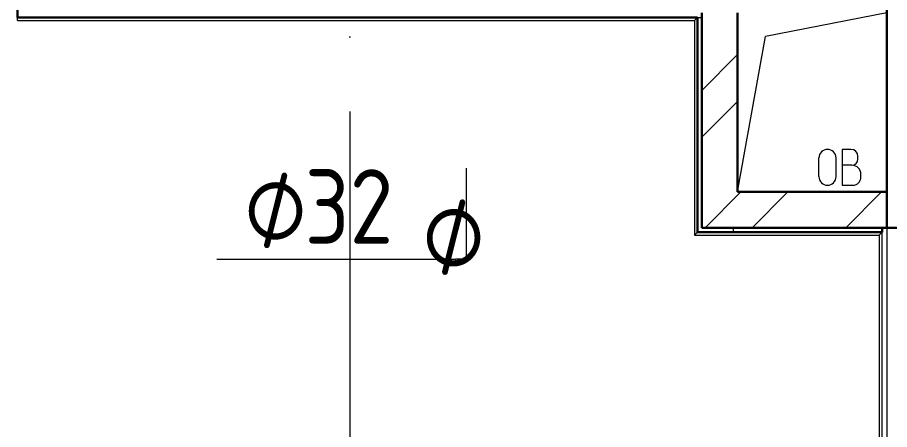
# Model space of a CAD drawing. Header units: millimetres. Extents: x -88595 to 880822, y -1054509 to -148035.
# Drawn here: x 418198 to 421123, y -249069 to -247687 of the extents above; entities that cross this region are included whole.
import ezdxf

# ---------------------------------------------------------------- set-up
doc = ezdxf.new("R2010")
doc.units = ezdxf.units.MM
doc.linetypes.add('ADSK_Линия сетки', pattern=[25, 20, -2.5, 0, -2.5])
for name, color, linetype, lineweight in [('Линии', 7, 'Continuous', 9), ('Марки', 7, 'Continuous', 20), ('Оборудование', 7, 'Continuous', 18), ('Ограждение', 7, 'Continuous', 9), ('Оси', 7, 'Continuous', 9), ('Стены внутренние', 7, 'Continuous', 18), ('Стены наружные', 7, 'Continuous', 18), ('Стены штриховка', 7, 'Continuous', 9)]:
    doc.layers.add(name, color=color, linetype=linetype, lineweight=lineweight)
doc.styles.add('$1$GOST Common_9', font='GOST_Common.ttf', dxfattribs={"width": 0.9, "height": 250})
doc.styles.add('$5$GOST Common', font='GOST_Common.ttf', dxfattribs={"width": 0.9, "height": 250})

# ---------------------------------------------------------------- blocks, each defined once
blk = doc.blocks.new('$0$ADSK_M_Трубы - Диаметр_8-160846-В_Координация_3 этаж ОВ3')
at = {"layer": 'Марки'}
blk.add_line((0, 0), (8, 0), dxfattribs=at)
blk = doc.blocks.new('3 этаж')
at = {"layer": 'Линии', "lineweight": 18, "ltscale": 100}
for p, q in [((432993.9, 678753.9), (432587, 678674.5)), ((432493.9, 678153.9), (432587, 678674.5)), ((432873.9, 678296.4), (432843.9, 678296.4)), ((432843.9, 678296.4), (432843.9, 678176.4)), ((432766.4, 678205.1), (432766.4, 678267.7)), ((432823.8, 678205.1), (432823.8, 678267.7)), ((432897.3, 678263.1), (432897.3, 678273.1)), ((432877.3, 678243.1), (432843.9, 678243.1)), ((432907.3, 678203.1), (432907.3, 678213.1)), ((432843.9, 678176.4), (432880.6, 678176.4))]:
    blk.add_line(p, q, dxfattribs=at)
at = {"layer": 'Линии', "lineweight": 18}
for centre, radius, start, end in [((432795.1, 678267.7), 28.7, 0, 180), ((432873.9, 678273.1), 23.3, 0, 90), ((432877.3, 678263.1), 20, 270, 0), ((432877.3, 678213.1), 30, 0, 90), ((432795.1, 678205.1), 28.7, 180, 0), ((432880.6, 678203.1), 26.7, 270, 0)]:
    blk.add_arc(centre, radius, start, end, dxfattribs=at)
at = {"layer": 'Ограждение'}
for p, q in [((430078.9, 678728.9), (430078.9, 678738.9)), ((430078.9, 678728.9), (432348.9, 678728.9)), ((432348.9, 678728.9), (432358.9, 678738.9)), ((432348.9, 678728.9), (432348.9, 678008.9)), ((432348.9, 678008.9), (432358.9, 678018.9)), ((432348.9, 678008.9), (432968.9, 678008.9)), ((432978.9, 678018.9), (432968.9, 678008.9)), ((432968.9, 678008.9), (432968.9, 675498.9))]:
    blk.add_line(p, q, dxfattribs=at)
at = {"layer": 'Оси', "linetype": 'ADSK_Линия сетки', "ltscale": 100}
for p, q in [((431193.9, 695924.5), (431193.9, 629947.7)), ((432993.9, 695924.5), (432993.9, 629947.7))]:
    blk.add_line(p, q, dxfattribs=at)
at = {"layer": 'Стены внутренние', "lineweight": 30}
for p, q in [((432993.9, 678153.9), (432993.9, 679173.9)), ((432993.9, 678033.9), (433695.9, 678033.9))]:
    blk.add_line(p, q, dxfattribs=at)
at = {"layer": 'Стены наружные', "lineweight": 30}
for p, q in [((430078.9, 678738.9), (430078.9, 678823.9)), ((432373.9, 678033.9), (432373.9, 678753.9)), ((432493.9, 678753.9), (432493.9, 678153.9)), ((430078.9, 678738.9), (432358.9, 678738.9)), ((432358.9, 678018.9), (432358.9, 678738.9)), ((432493.9, 678153.9), (432993.9, 678153.9)), ((432993.9, 678153.9), (432993.9, 678033.9)), ((432373.9, 678033.9), (432993.9, 678033.9)), ((432978.9, 678018.9), (432978.9, 678033.9)), ((432978.9, 678018.9), (432358.9, 678018.9))]:
    blk.add_line(p, q, dxfattribs=at)
at = {"layer": 'Стены наружные', "linetype": 'Continuous', "lineweight": 9}
for p, q in [((432373.9, 678494.2), (432493.9, 678614.2)), ((432373.9, 678337), (432493.9, 678457)), ((432385, 678033.9), (432505, 678153.9)), ((432542.2, 678033.9), (432662.2, 678153.9)), ((432856.5, 678033.9), (432976.5, 678153.9)), ((432479.9, 678018.9), (432479.9, 678033.9))]:
    blk.add_line(p, q, dxfattribs=at)
at = {"layer": 'Стены наружные'}
blk.add_line((432978.9, 676703.9), (432978.9, 678018.9), dxfattribs=at)
at = {"layer": 'Стены штриховка'}
blk.add_line((432358.9, 678738.9), (432373.9, 678738.9), dxfattribs=at)

msp = doc.modelspace()

# ---------------------------------------------------------------- linework, layer by layer
at = {"layer": 'Марки'}
for p, q in [((419702.8, -248192), (419702.8, -248497.6)), ((419702.8, -248497.6), (419666.6, -248497.6))]:
    msp.add_line(p, q, dxfattribs=at)

# ---------------------------------------------------------------- block references
at = {"layer": 'Марки', "xscale": 99.99999999999993, "yscale": 99.99999999999993, "zscale": 99.99999999999993}
msp.add_blockref('$0$ADSK_M_Трубы - Диаметр_8-160846-В_Координация_3 этаж ОВ3', (418866.6, -248497.6), dxfattribs=at)
at = {"layer": 'Оборудование', "color": 5, "true_color": 0x0000ff}
msp.add_blockref('3 этаж', (-11880.6, -926425.8), dxfattribs=at)

# ---------------------------------------------------------------- texts
at = {"layer": 'Марки', "lineweight": 9, "char_height": 250, "attachment_point": 1}
for s, insert, width, style in [('\\fGOST Common|b0|i0|c254|p34|;\\W.9;⌀', (418958.7, -248196), 245.316, '$1$GOST Common_9'), ('32', (419161.2, -248196), 389.62, '$5$GOST Common'), ('\\fGOST Common|b0|i0|c254|p34|;\\W.9;⌀', (419555.7, -248285.9), 245.316, '$1$GOST Common_9')]:
    msp.add_mtext(s, dxfattribs=dict(at, insert=insert, width=width, style=style))

doc.saveas('drawing.dxf')
